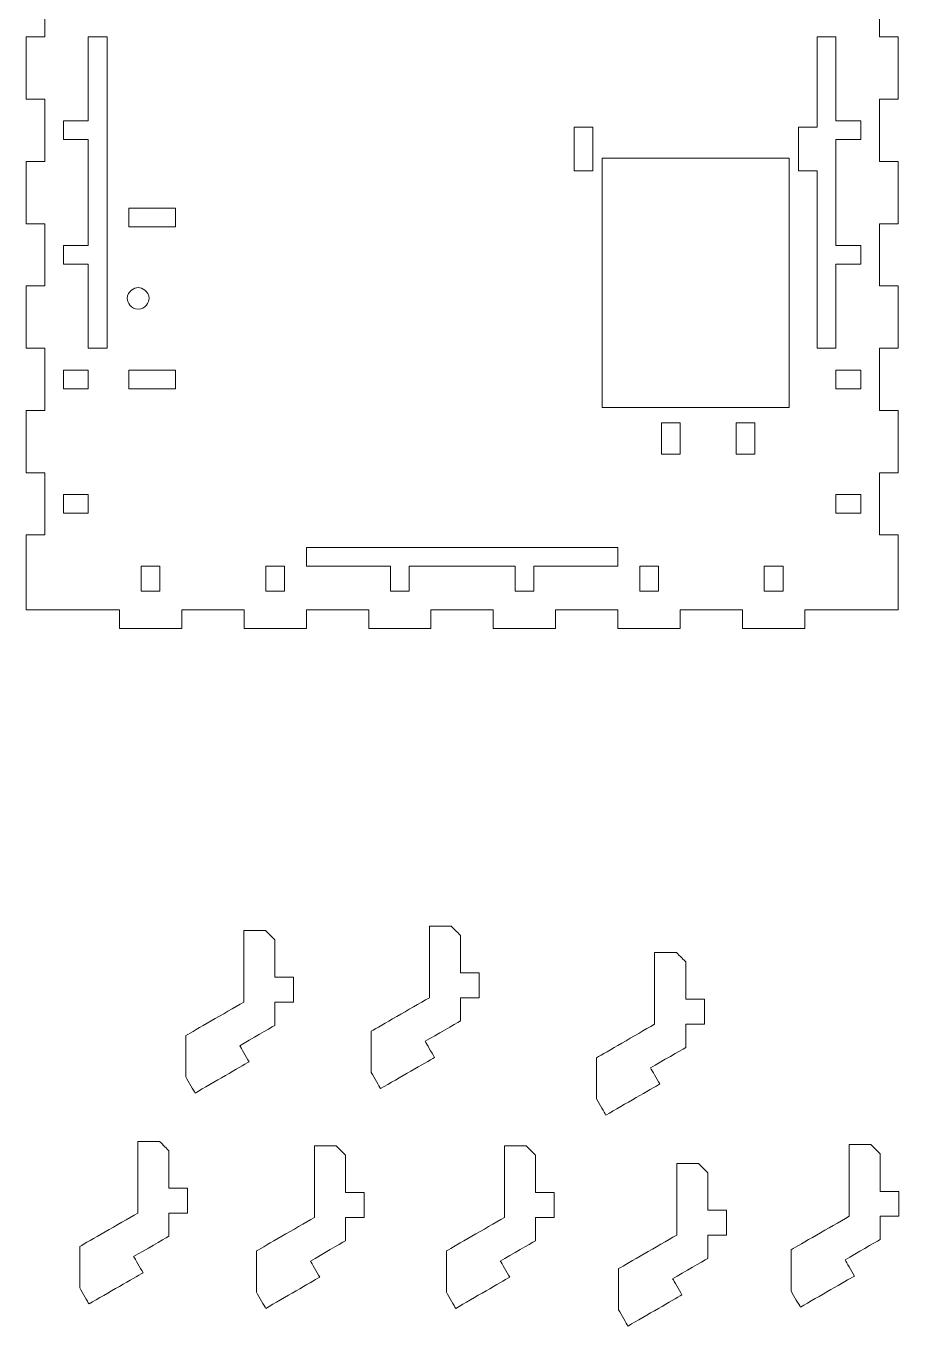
# Model space of a CAD drawing. Header units: millimetres. Extents: x -5059 to 5976, y -2595 to 3315.
# Drawn here: x -2804.9 to -2524.7, y -570.9 to -153.3 of the extents above; entities that cross this region are included whole.
import ezdxf

# ---------------------------------------------------------------- set-up
doc = ezdxf.new("R2010")
doc.units = ezdxf.units.MM
doc.header["$MEASUREMENT"] = 0
doc.layers.add('Layer 1', color=7, linetype='Continuous')

msp = doc.modelspace()

# ---------------------------------------------------------------- linework, layer by layer
at = {"layer": 'Layer 1', "color": 18, "lineweight": 9}
for points in [[(-2798.9143, -156.7867), (-2798.9143, -150.12), (-2798.9143, -140.12), (-2798.9143, -136.7867)], [(-2530.9143, -136.7867), (-2530.9143, -143.4533), (-2530.9143, -153.4533), (-2530.9143, -156.7867)], [(-2804.9143, -156.7867), (-2802.9143, -156.7867), (-2799.9143, -156.7867), (-2798.9143, -156.7867)], [(-2804.9143, -176.7867), (-2804.9143, -170.12), (-2804.9143, -160.12), (-2804.9143, -156.7867)], [(-2778.9143, -156.7867), (-2780.9143, -156.7867), (-2783.9143, -156.7867), (-2784.9143, -156.7867)], [(-2784.9143, -183.7867), (-2784.9143, -174.7867), (-2784.9143, -161.2867), (-2784.9143, -156.7867)], [(-2778.9143, -256.7867), (-2778.9143, -223.4533), (-2778.9143, -173.4533), (-2778.9143, -156.7867)], [(-2544.9143, -156.7867), (-2546.9143, -156.7867), (-2549.9143, -156.7867), (-2550.9143, -156.7867)], [(-2550.9143, -185.7867), (-2550.9143, -176.12), (-2550.9143, -161.62), (-2550.9143, -156.7867)], [(-2544.9143, -183.7867), (-2544.9143, -174.7867), (-2544.9143, -161.2867), (-2544.9143, -156.7867)], [(-2530.9143, -156.7867), (-2528.9143, -156.7867), (-2525.9143, -156.7867), (-2524.9143, -156.7867)], [(-2524.9143, -156.7867), (-2524.9143, -163.4533), (-2524.9143, -173.4533), (-2524.9143, -176.7867)], [(-2798.9143, -176.7867), (-2800.9143, -176.7867), (-2803.9143, -176.7867), (-2804.9143, -176.7867)], [(-2798.9143, -196.7867), (-2798.9143, -190.12), (-2798.9143, -180.12), (-2798.9143, -176.7867)], [(-2524.9143, -176.7867), (-2526.9143, -176.7867), (-2529.9143, -176.7867), (-2530.9143, -176.7867)], [(-2530.9143, -176.7867), (-2530.9143, -183.4533), (-2530.9143, -193.4533), (-2530.9143, -196.7867)], [(-2784.9143, -183.7867), (-2787.581, -183.7867), (-2791.581, -183.7867), (-2792.9143, -183.7867)], [(-2792.9143, -183.7867), (-2792.9143, -185.7867), (-2792.9143, -188.7867), (-2792.9143, -189.7867)], [(-2622.9143, -185.7867), (-2624.9143, -185.7867), (-2627.9143, -185.7867), (-2628.9143, -185.7867)], [(-2628.9143, -185.7867), (-2628.9143, -190.4533), (-2628.9143, -197.4533), (-2628.9143, -199.7867)], [(-2622.9143, -199.7867), (-2622.9143, -195.12), (-2622.9143, -188.12), (-2622.9143, -185.7867)], [(-2550.9143, -185.7867), (-2552.9143, -185.7867), (-2555.9143, -185.7867), (-2556.9143, -185.7867)], [(-2556.9143, -185.7867), (-2556.9143, -190.4533), (-2556.9143, -197.4533), (-2556.9143, -199.7867)], [(-2536.9143, -183.7867), (-2539.581, -183.7867), (-2543.581, -183.7867), (-2544.9143, -183.7867)], [(-2536.9143, -189.7867), (-2536.9143, -187.7867), (-2536.9143, -184.7867), (-2536.9143, -183.7867)], [(-2792.9143, -189.7867), (-2790.2476, -189.7867), (-2786.2476, -189.7867), (-2784.9143, -189.7867)], [(-2784.9143, -189.7867), (-2784.9143, -201.12), (-2784.9143, -218.12), (-2784.9143, -223.7867)], [(-2544.9143, -189.7867), (-2542.2476, -189.7867), (-2538.2476, -189.7867), (-2536.9143, -189.7867)], [(-2544.9143, -189.7867), (-2544.9143, -201.12), (-2544.9143, -218.12), (-2544.9143, -223.7867)], [(-2619.9143, -195.7867), (-2619.9143, -222.4533), (-2619.9143, -262.4533), (-2619.9143, -275.7867)], [(-2559.9143, -195.7867), (-2579.9143, -195.7867), (-2609.9143, -195.7867), (-2619.9143, -195.7867)], [(-2559.9143, -275.7867), (-2559.9143, -249.12), (-2559.9143, -209.12), (-2559.9143, -195.7867)], [(-2804.9143, -196.7867), (-2802.9143, -196.7867), (-2799.9143, -196.7867), (-2798.9143, -196.7867)], [(-2804.9143, -216.7867), (-2804.9143, -210.12), (-2804.9143, -200.12), (-2804.9143, -196.7867)], [(-2628.9143, -199.7867), (-2626.9143, -199.7867), (-2623.9143, -199.7867), (-2622.9143, -199.7867)], [(-2556.9143, -199.7867), (-2554.9143, -199.7867), (-2551.9143, -199.7867), (-2550.9143, -199.7867)], [(-2550.9143, -199.7867), (-2550.9143, -218.7867), (-2550.9143, -247.2867), (-2550.9143, -256.7867)], [(-2530.9143, -196.7867), (-2528.9143, -196.7867), (-2525.9143, -196.7867), (-2524.9143, -196.7867)], [(-2524.9143, -196.7867), (-2524.9143, -203.4533), (-2524.9143, -213.4533), (-2524.9143, -216.7867)], [(-2756.9143, -211.7867), (-2761.9143, -211.7867), (-2769.4143, -211.7867), (-2771.9143, -211.7867)], [(-2771.9143, -211.7867), (-2771.9143, -213.7867), (-2771.9143, -216.7867), (-2771.9143, -217.7867)], [(-2756.9143, -217.7867), (-2756.9143, -215.7867), (-2756.9143, -212.7867), (-2756.9143, -211.7867)], [(-2798.9143, -216.7867), (-2800.9143, -216.7867), (-2803.9143, -216.7867), (-2804.9143, -216.7867)], [(-2798.9143, -236.7867), (-2798.9143, -230.12), (-2798.9143, -220.12), (-2798.9143, -216.7867)], [(-2524.9143, -216.7867), (-2526.9143, -216.7867), (-2529.9143, -216.7867), (-2530.9143, -216.7867)], [(-2530.9143, -216.7867), (-2530.9143, -223.4533), (-2530.9143, -233.4533), (-2530.9143, -236.7867)], [(-2771.9143, -217.7867), (-2766.9143, -217.7867), (-2759.4143, -217.7867), (-2756.9143, -217.7867)], [(-2784.9143, -223.7867), (-2787.581, -223.7867), (-2791.581, -223.7867), (-2792.9143, -223.7867)], [(-2792.9143, -223.7867), (-2792.9143, -225.7867), (-2792.9143, -228.7867), (-2792.9143, -229.7867)], [(-2536.9143, -223.7867), (-2539.581, -223.7867), (-2543.581, -223.7867), (-2544.9143, -223.7867)], [(-2536.9143, -229.7867), (-2536.9143, -227.7867), (-2536.9143, -224.7867), (-2536.9143, -223.7867)], [(-2792.9143, -229.7867), (-2790.2476, -229.7867), (-2786.2476, -229.7867), (-2784.9143, -229.7867)], [(-2784.9143, -256.7867), (-2784.9143, -247.7867), (-2784.9143, -234.2867), (-2784.9143, -229.7867)], [(-2544.9143, -229.7867), (-2542.2476, -229.7867), (-2538.2476, -229.7867), (-2536.9143, -229.7867)], [(-2544.9143, -229.7867), (-2544.9143, -238.7867), (-2544.9143, -252.2867), (-2544.9143, -256.7867)], [(-2804.9143, -236.7867), (-2802.9143, -236.7867), (-2799.9143, -236.7867), (-2798.9143, -236.7867)], [(-2804.9143, -256.7867), (-2804.9143, -250.12), (-2804.9143, -240.12), (-2804.9143, -236.7867)], [(-2530.9143, -236.7867), (-2528.9143, -236.7867), (-2525.9143, -236.7867), (-2524.9143, -236.7867)], [(-2524.9143, -236.7867), (-2524.9143, -243.4533), (-2524.9143, -253.4533), (-2524.9143, -256.7867)], [(-2798.9143, -256.7867), (-2800.9143, -256.7867), (-2803.9143, -256.7867), (-2804.9143, -256.7867)], [(-2798.9143, -276.7867), (-2798.9143, -270.12), (-2798.9143, -260.12), (-2798.9143, -256.7867)], [(-2784.9143, -256.7867), (-2782.9143, -256.7867), (-2779.9143, -256.7867), (-2778.9143, -256.7867)], [(-2550.9143, -256.7867), (-2548.9143, -256.7867), (-2545.9143, -256.7867), (-2544.9143, -256.7867)], [(-2524.9143, -256.7867), (-2526.9143, -256.7867), (-2529.9143, -256.7867), (-2530.9143, -256.7867)], [(-2530.9143, -256.7867), (-2530.9143, -263.4533), (-2530.9143, -273.4533), (-2530.9143, -276.7867)], [(-2784.9143, -263.7867), (-2787.581, -263.7867), (-2791.581, -263.7867), (-2792.9143, -263.7867)], [(-2792.9143, -263.7867), (-2792.9143, -265.7867), (-2792.9143, -268.7867), (-2792.9143, -269.7867)], [(-2784.9143, -269.7867), (-2784.9143, -267.7867), (-2784.9143, -264.7867), (-2784.9143, -263.7867)], [(-2756.9143, -263.7867), (-2761.9143, -263.7867), (-2769.4143, -263.7867), (-2771.9143, -263.7867)], [(-2771.9143, -263.7867), (-2771.9143, -265.7867), (-2771.9143, -268.7867), (-2771.9143, -269.7867)], [(-2756.9143, -269.7867), (-2756.9143, -267.7867), (-2756.9143, -264.7867), (-2756.9143, -263.7867)], [(-2536.9143, -263.7867), (-2539.581, -263.7867), (-2543.581, -263.7867), (-2544.9143, -263.7867)], [(-2544.9143, -263.7867), (-2544.9143, -265.7867), (-2544.9143, -268.7867), (-2544.9143, -269.7867)], [(-2536.9143, -269.7867), (-2536.9143, -267.7867), (-2536.9143, -264.7867), (-2536.9143, -263.7867)], [(-2792.9143, -269.7867), (-2790.2476, -269.7867), (-2786.2476, -269.7867), (-2784.9143, -269.7867)], [(-2771.9143, -269.7867), (-2766.9143, -269.7867), (-2759.4143, -269.7867), (-2756.9143, -269.7867)], [(-2544.9143, -269.7867), (-2542.2476, -269.7867), (-2538.2476, -269.7867), (-2536.9143, -269.7867)], [(-2804.9143, -276.7867), (-2802.9143, -276.7867), (-2799.9143, -276.7867), (-2798.9143, -276.7867)], [(-2804.9143, -296.7867), (-2804.9143, -290.12), (-2804.9143, -280.12), (-2804.9143, -276.7867)], [(-2619.9143, -275.7867), (-2599.9143, -275.7867), (-2569.9143, -275.7867), (-2559.9143, -275.7867)], [(-2530.9143, -276.7867), (-2528.9143, -276.7867), (-2525.9143, -276.7867), (-2524.9143, -276.7867)], [(-2524.9143, -276.7867), (-2524.9143, -283.4533), (-2524.9143, -293.4533), (-2524.9143, -296.7867)], [(-2594.9143, -280.7867), (-2596.9143, -280.7867), (-2599.9143, -280.7867), (-2600.9143, -280.7867)], [(-2600.9143, -280.7867), (-2600.9143, -284.12), (-2600.9143, -289.12), (-2600.9143, -290.7867)], [(-2594.9143, -290.7867), (-2594.9143, -287.4533), (-2594.9143, -282.4533), (-2594.9143, -280.7867)], [(-2576.9143, -280.7867), (-2576.9143, -284.12), (-2576.9143, -289.12), (-2576.9143, -290.7867)], [(-2570.9143, -280.7867), (-2572.9143, -280.7867), (-2575.9143, -280.7867), (-2576.9143, -280.7867)], [(-2570.9143, -290.7867), (-2570.9143, -287.4533), (-2570.9143, -282.4533), (-2570.9143, -280.7867)], [(-2600.9143, -290.7867), (-2598.9143, -290.7867), (-2595.9143, -290.7867), (-2594.9143, -290.7867)], [(-2576.9143, -290.7867), (-2574.9143, -290.7867), (-2571.9143, -290.7867), (-2570.9143, -290.7867)], [(-2798.9143, -296.7867), (-2800.9143, -296.7867), (-2803.9143, -296.7867), (-2804.9143, -296.7867)], [(-2798.9143, -316.7867), (-2798.9143, -310.12), (-2798.9143, -300.12), (-2798.9143, -296.7867)], [(-2524.9143, -296.7867), (-2526.9143, -296.7867), (-2529.9143, -296.7867), (-2530.9143, -296.7867)], [(-2530.9143, -296.7867), (-2530.9143, -303.4533), (-2530.9143, -313.4533), (-2530.9143, -316.7867)], [(-2784.9143, -303.7867), (-2787.581, -303.7867), (-2791.581, -303.7867), (-2792.9143, -303.7867)], [(-2792.9143, -303.7867), (-2792.9143, -305.7867), (-2792.9143, -308.7867), (-2792.9143, -309.7867)], [(-2784.9143, -309.7867), (-2784.9143, -307.7867), (-2784.9143, -304.7867), (-2784.9143, -303.7867)], [(-2536.9143, -303.7867), (-2539.581, -303.7867), (-2543.581, -303.7867), (-2544.9143, -303.7867)], [(-2544.9143, -303.7867), (-2544.9143, -305.7867), (-2544.9143, -308.7867), (-2544.9143, -309.7867)], [(-2536.9143, -309.7867), (-2536.9143, -307.7867), (-2536.9143, -304.7867), (-2536.9143, -303.7867)], [(-2792.9143, -309.7867), (-2790.2476, -309.7867), (-2786.2476, -309.7867), (-2784.9143, -309.7867)], [(-2544.9143, -309.7867), (-2542.2476, -309.7867), (-2538.2476, -309.7867), (-2536.9143, -309.7867)], [(-2804.9143, -316.7867), (-2802.9143, -316.7867), (-2799.9143, -316.7867), (-2798.9143, -316.7867)], [(-2804.9143, -340.7867), (-2804.9143, -332.7867), (-2804.9143, -320.7867), (-2804.9143, -316.7867)], [(-2530.9143, -316.7867), (-2528.9143, -316.7867), (-2525.9143, -316.7867), (-2524.9143, -316.7867)], [(-2524.9143, -316.7867), (-2524.9143, -324.7867), (-2524.9143, -336.7867), (-2524.9143, -340.7867)], [(-2614.9143, -320.7867), (-2648.2476, -320.7867), (-2698.2476, -320.7867), (-2714.9143, -320.7867)], [(-2714.9143, -320.7867), (-2714.9143, -322.7867), (-2714.9143, -325.7867), (-2714.9143, -326.7867)], [(-2614.9143, -326.7867), (-2614.9143, -324.7867), (-2614.9143, -321.7867), (-2614.9143, -320.7867)], [(-2761.9143, -326.7867), (-2763.9143, -326.7867), (-2766.9143, -326.7867), (-2767.9143, -326.7867)], [(-2767.9143, -326.7867), (-2767.9143, -329.4533), (-2767.9143, -333.4533), (-2767.9143, -334.7867)], [(-2761.9143, -334.7867), (-2761.9143, -332.12), (-2761.9143, -328.12), (-2761.9143, -326.7867)], [(-2721.9143, -326.7867), (-2723.9143, -326.7867), (-2726.9143, -326.7867), (-2727.9143, -326.7867)], [(-2727.9143, -326.7867), (-2727.9143, -329.4533), (-2727.9143, -333.4533), (-2727.9143, -334.7867)], [(-2721.9143, -334.7867), (-2721.9143, -332.12), (-2721.9143, -328.12), (-2721.9143, -326.7867)], [(-2714.9143, -326.7867), (-2705.9143, -326.7867), (-2692.4143, -326.7867), (-2687.9143, -326.7867)], [(-2687.9143, -326.7867), (-2687.9143, -329.4533), (-2687.9143, -333.4533), (-2687.9143, -334.7867)], [(-2681.9143, -334.7867), (-2681.9143, -332.12), (-2681.9143, -328.12), (-2681.9143, -326.7867)], [(-2647.9143, -326.7867), (-2659.2476, -326.7867), (-2676.2476, -326.7867), (-2681.9143, -326.7867)], [(-2647.9143, -326.7867), (-2647.9143, -329.4533), (-2647.9143, -333.4533), (-2647.9143, -334.7867)], [(-2641.9143, -334.7867), (-2641.9143, -332.12), (-2641.9143, -328.12), (-2641.9143, -326.7867)], [(-2614.9143, -326.7867), (-2623.9143, -326.7867), (-2637.4143, -326.7867), (-2641.9143, -326.7867)], [(-2601.9143, -326.7867), (-2603.9143, -326.7867), (-2606.9143, -326.7867), (-2607.9143, -326.7867)], [(-2607.9143, -326.7867), (-2607.9143, -329.4533), (-2607.9143, -333.4533), (-2607.9143, -334.7867)], [(-2601.9143, -334.7867), (-2601.9143, -332.12), (-2601.9143, -328.12), (-2601.9143, -326.7867)], [(-2561.9143, -326.7867), (-2563.9143, -326.7867), (-2566.9143, -326.7867), (-2567.9143, -326.7867)], [(-2567.9143, -326.7867), (-2567.9143, -329.4533), (-2567.9143, -333.4533), (-2567.9143, -334.7867)], [(-2561.9143, -334.7867), (-2561.9143, -332.12), (-2561.9143, -328.12), (-2561.9143, -326.7867)], [(-2767.9143, -334.7867), (-2765.9143, -334.7867), (-2762.9143, -334.7867), (-2761.9143, -334.7867)], [(-2727.9143, -334.7867), (-2725.9143, -334.7867), (-2722.9143, -334.7867), (-2721.9143, -334.7867)], [(-2687.9143, -334.7867), (-2685.9143, -334.7867), (-2682.9143, -334.7867), (-2681.9143, -334.7867)], [(-2647.9143, -334.7867), (-2645.9143, -334.7867), (-2642.9143, -334.7867), (-2641.9143, -334.7867)], [(-2607.9143, -334.7867), (-2605.9143, -334.7867), (-2602.9143, -334.7867), (-2601.9143, -334.7867)], [(-2567.9143, -334.7867), (-2565.9143, -334.7867), (-2562.9143, -334.7867), (-2561.9143, -334.7867)], [(-2774.9143, -340.7867), (-2784.9143, -340.7867), (-2799.9143, -340.7867), (-2804.9143, -340.7867)], [(-2774.9143, -346.7867), (-2774.9143, -344.7867), (-2774.9143, -341.7867), (-2774.9143, -340.7867)], [(-2734.9143, -340.7867), (-2741.581, -340.7867), (-2751.581, -340.7867), (-2754.9143, -340.7867)], [(-2754.9143, -340.7867), (-2754.9143, -342.7867), (-2754.9143, -345.7867), (-2754.9143, -346.7867)], [(-2734.9143, -346.7867), (-2734.9143, -344.7867), (-2734.9143, -341.7867), (-2734.9143, -340.7867)], [(-2694.9143, -340.7867), (-2701.581, -340.7867), (-2711.581, -340.7867), (-2714.9143, -340.7867)], [(-2714.9143, -340.7867), (-2714.9143, -342.7867), (-2714.9143, -345.7867), (-2714.9143, -346.7867)], [(-2694.9143, -346.7867), (-2694.9143, -344.7867), (-2694.9143, -341.7867), (-2694.9143, -340.7867)], [(-2654.9143, -340.7867), (-2661.581, -340.7867), (-2671.581, -340.7867), (-2674.9143, -340.7867)], [(-2674.9143, -340.7867), (-2674.9143, -342.7867), (-2674.9143, -345.7867), (-2674.9143, -346.7867)], [(-2654.9143, -346.7867), (-2654.9143, -344.7867), (-2654.9143, -341.7867), (-2654.9143, -340.7867)], [(-2614.9143, -340.7867), (-2621.581, -340.7867), (-2631.581, -340.7867), (-2634.9143, -340.7867)], [(-2634.9143, -340.7867), (-2634.9143, -342.7867), (-2634.9143, -345.7867), (-2634.9143, -346.7867)], [(-2614.9143, -346.7867), (-2614.9143, -344.7867), (-2614.9143, -341.7867), (-2614.9143, -340.7867)], [(-2574.9143, -340.7867), (-2581.581, -340.7867), (-2591.581, -340.7867), (-2594.9143, -340.7867)], [(-2594.9143, -340.7867), (-2594.9143, -342.7867), (-2594.9143, -345.7867), (-2594.9143, -346.7867)], [(-2574.9143, -346.7867), (-2574.9143, -344.7867), (-2574.9143, -341.7867), (-2574.9143, -340.7867)], [(-2524.9143, -340.7867), (-2534.9143, -340.7867), (-2549.9143, -340.7867), (-2554.9143, -340.7867)], [(-2554.9143, -340.7867), (-2554.9143, -342.7867), (-2554.9143, -345.7867), (-2554.9143, -346.7867)], [(-2754.9143, -346.7867), (-2761.581, -346.7867), (-2771.581, -346.7867), (-2774.9143, -346.7867)], [(-2714.9143, -346.7867), (-2721.581, -346.7867), (-2731.581, -346.7867), (-2734.9143, -346.7867)], [(-2674.9143, -346.7867), (-2681.581, -346.7867), (-2691.581, -346.7867), (-2694.9143, -346.7867)], [(-2634.9143, -346.7867), (-2641.581, -346.7867), (-2651.581, -346.7867), (-2654.9143, -346.7867)], [(-2594.9143, -346.7867), (-2601.581, -346.7867), (-2611.581, -346.7867), (-2614.9143, -346.7867)], [(-2554.9143, -346.7867), (-2561.581, -346.7867), (-2571.581, -346.7867), (-2574.9143, -346.7867)], [(-2668.4447, -442.4205), (-2670.7781, -442.4205), (-2674.2781, -442.4205), (-2675.4447, -442.4205)], [(-2675.4447, -442.4205), (-2675.4447, -450.0872), (-2675.4447, -461.5872), (-2675.4447, -465.4205)], [(-2668.4447, -442.4205), (-2667.4447, -443.4205), (-2665.9447, -444.9205), (-2665.4447, -445.4205)], [(-2728.0059, -443.8387), (-2730.3393, -443.8387), (-2733.8393, -443.8387), (-2735.0059, -443.8387)], [(-2735.0059, -443.8387), (-2735.0059, -451.5053), (-2735.0059, -463.0053), (-2735.0059, -466.8387)], [(-2728.0059, -443.8387), (-2727.0059, -444.8387), (-2725.5059, -446.3387), (-2725.0059, -446.8387)], [(-2665.4447, -457.4205), (-2665.4447, -453.4205), (-2665.4447, -447.4205), (-2665.4447, -445.4205)], [(-2725.0059, -458.8387), (-2725.0059, -454.8387), (-2725.0059, -448.8387), (-2725.0059, -446.8387)], [(-2596.1204, -450.9293), (-2598.4537, -450.9293), (-2601.9537, -450.9293), (-2603.1204, -450.9293)], [(-2603.1204, -450.9293), (-2603.1204, -458.5959), (-2603.1204, -470.0959), (-2603.1204, -473.9293)], [(-2596.1204, -450.9293), (-2595.1204, -451.9293), (-2593.6204, -453.4293), (-2593.1204, -453.9293)], [(-2593.1204, -465.9293), (-2593.1204, -461.9293), (-2593.1204, -455.9293), (-2593.1204, -453.9293)], [(-2719.0059, -458.8387), (-2721.0059, -458.8387), (-2724.0059, -458.8387), (-2725.0059, -458.8387)], [(-2719.0059, -466.8387), (-2719.0059, -464.172), (-2719.0059, -460.172), (-2719.0059, -458.8387)], [(-2659.4447, -457.4205), (-2661.4447, -457.4205), (-2664.4447, -457.4205), (-2665.4447, -457.4205)], [(-2659.4447, -465.4205), (-2659.4447, -462.7539), (-2659.4447, -458.7539), (-2659.4447, -457.4205)], [(-2735.0059, -466.8387), (-2741.2196, -470.4261), (-2750.5401, -475.8073), (-2753.6469, -477.6011)], [(-2725.0059, -474.3028), (-2725.0059, -471.8147), (-2725.0059, -468.0827), (-2725.0059, -466.8387)], [(-2725.0059, -466.8387), (-2723.0059, -466.8387), (-2720.0059, -466.8387), (-2719.0059, -466.8387)], [(-2675.4447, -465.4205), (-2681.6584, -469.008), (-2690.9789, -474.3892), (-2694.0857, -476.1829)], [(-2665.4447, -472.8846), (-2665.4447, -470.3966), (-2665.4447, -466.6645), (-2665.4447, -465.4205)], [(-2665.4447, -465.4205), (-2663.4447, -465.4205), (-2660.4447, -465.4205), (-2659.4447, -465.4205)], [(-2587.1204, -465.9293), (-2589.1204, -465.9293), (-2592.1204, -465.9293), (-2593.1204, -465.9293)], [(-2587.1204, -473.9293), (-2587.1204, -471.2626), (-2587.1204, -467.2626), (-2587.1204, -465.9293)], [(-2736.3264, -480.8387), (-2732.5529, -478.66), (-2726.8927, -475.3921), (-2725.0059, -474.3028)], [(-2676.7652, -479.4205), (-2672.9917, -477.2419), (-2667.3315, -473.9739), (-2665.4447, -472.8846)], [(-2603.1204, -473.9293), (-2609.3341, -477.5167), (-2618.6546, -482.8979), (-2621.7614, -484.6917)], [(-2593.1204, -481.3934), (-2593.1204, -478.9053), (-2593.1204, -475.1733), (-2593.1204, -473.9293)], [(-2593.1204, -473.9293), (-2591.1204, -473.9293), (-2588.1204, -473.9293), (-2587.1204, -473.9293)], [(-2753.6469, -477.6011), (-2753.6469, -482.0136), (-2753.6469, -488.6324), (-2753.6469, -490.8387)], [(-2694.0857, -476.1829), (-2694.0857, -480.5955), (-2694.0857, -487.2143), (-2694.0857, -489.4205)], [(-2673.7652, -484.6167), (-2674.7652, -482.8846), (-2676.2652, -480.2866), (-2676.7652, -479.4205)], [(-2733.3264, -486.0348), (-2734.3264, -484.3028), (-2735.8264, -481.7047), (-2736.3264, -480.8387)], [(-2604.4409, -487.9293), (-2600.6674, -485.7506), (-2595.0072, -482.4827), (-2593.1204, -481.3934)], [(-2750.6469, -496.0348), (-2744.8734, -492.7015), (-2736.2132, -487.7015), (-2733.3264, -486.0348)], [(-2691.0857, -494.6167), (-2685.3122, -491.2834), (-2676.652, -486.2834), (-2673.7652, -484.6167)], [(-2621.7614, -484.6917), (-2621.7614, -489.1042), (-2621.7614, -495.723), (-2621.7614, -497.9293)], [(-2601.4409, -493.1254), (-2602.4409, -491.3934), (-2603.9409, -488.7953), (-2604.4409, -487.9293)], [(-2753.6469, -490.8387), (-2752.6469, -492.5707), (-2751.1469, -495.1688), (-2750.6469, -496.0348)], [(-2694.0857, -489.4205), (-2693.0857, -491.1526), (-2691.5857, -493.7507), (-2691.0857, -494.6167)], [(-2618.7614, -503.1254), (-2612.9879, -499.7921), (-2604.3277, -494.7921), (-2601.4409, -493.1254)], [(-2621.7614, -497.9293), (-2620.7614, -499.6613), (-2619.2614, -502.2594), (-2618.7614, -503.1254)], [(-2762.0409, -511.584), (-2764.3742, -511.584), (-2767.8742, -511.584), (-2769.0409, -511.584)], [(-2769.0409, -511.584), (-2769.0409, -519.2507), (-2769.0409, -530.7507), (-2769.0409, -534.584)], [(-2762.0409, -511.584), (-2761.0409, -512.584), (-2759.5409, -514.084), (-2759.0409, -514.584)], [(-2705.3159, -513.0021), (-2707.6493, -513.0021), (-2711.1493, -513.0021), (-2712.3159, -513.0021)], [(-2712.3159, -513.0021), (-2712.3159, -520.6688), (-2712.3159, -532.1688), (-2712.3159, -536.0021)], [(-2705.3159, -513.0021), (-2704.3159, -514.0021), (-2702.8159, -515.5021), (-2702.3159, -516.0021)], [(-2644.3366, -513.0021), (-2646.67, -513.0021), (-2650.17, -513.0021), (-2651.3366, -513.0021)], [(-2651.3366, -513.0021), (-2651.3366, -520.6688), (-2651.3366, -532.1688), (-2651.3366, -536.0021)], [(-2644.3366, -513.0021), (-2643.3366, -514.0021), (-2641.8366, -515.5021), (-2641.3366, -516.0021)], [(-2533.6832, -512.6179), (-2536.0166, -512.6179), (-2539.5166, -512.6179), (-2540.6832, -512.6179)], [(-2540.6832, -512.6179), (-2540.6832, -520.2846), (-2540.6832, -531.7846), (-2540.6832, -535.6179)], [(-2533.6832, -512.6179), (-2532.6832, -513.6179), (-2531.1832, -515.1179), (-2530.6832, -515.6179)], [(-2759.0409, -526.584), (-2759.0409, -522.584), (-2759.0409, -516.584), (-2759.0409, -514.584)], [(-2702.3159, -528.0021), (-2702.3159, -524.0021), (-2702.3159, -518.0021), (-2702.3159, -516.0021)], [(-2641.3366, -528.0021), (-2641.3366, -524.0021), (-2641.3366, -518.0021), (-2641.3366, -516.0021)], [(-2530.6832, -527.6179), (-2530.6832, -523.6179), (-2530.6832, -517.6179), (-2530.6832, -515.6179)], [(-2589.0298, -518.6746), (-2591.3631, -518.6746), (-2594.8631, -518.6746), (-2596.0298, -518.6746)], [(-2596.0298, -518.6746), (-2596.0298, -526.3413), (-2596.0298, -537.8413), (-2596.0298, -541.6746)], [(-2589.0298, -518.6746), (-2588.0298, -519.6746), (-2586.5298, -521.1746), (-2586.0298, -521.6746)], [(-2586.0298, -533.6746), (-2586.0298, -529.6746), (-2586.0298, -523.6746), (-2586.0298, -521.6746)], [(-2753.0409, -526.584), (-2755.0409, -526.584), (-2758.0409, -526.584), (-2759.0409, -526.584)], [(-2753.0409, -534.584), (-2753.0409, -531.9173), (-2753.0409, -527.9173), (-2753.0409, -526.584)], [(-2696.3159, -528.0021), (-2698.3159, -528.0021), (-2701.3159, -528.0021), (-2702.3159, -528.0021)], [(-2696.3159, -536.0021), (-2696.3159, -533.3355), (-2696.3159, -529.3355), (-2696.3159, -528.0021)], [(-2635.3366, -528.0021), (-2637.3366, -528.0021), (-2640.3366, -528.0021), (-2641.3366, -528.0021)], [(-2635.3366, -536.0021), (-2635.3366, -533.3355), (-2635.3366, -529.3355), (-2635.3366, -528.0021)], [(-2524.6832, -527.6179), (-2526.6832, -527.6179), (-2529.6832, -527.6179), (-2530.6832, -527.6179)], [(-2524.6832, -535.6179), (-2524.6832, -532.9512), (-2524.6832, -528.9512), (-2524.6832, -527.6179)], [(-2580.0298, -533.6746), (-2582.0298, -533.6746), (-2585.0298, -533.6746), (-2586.0298, -533.6746)], [(-2580.0298, -541.6746), (-2580.0298, -539.008), (-2580.0298, -535.008), (-2580.0298, -533.6746)], [(-2769.0409, -534.584), (-2775.2546, -538.1715), (-2784.5751, -543.5527), (-2787.6819, -545.3464)], [(-2759.0409, -542.0481), (-2759.0409, -539.5601), (-2759.0409, -535.828), (-2759.0409, -534.584)], [(-2759.0409, -534.584), (-2757.0409, -534.584), (-2754.0409, -534.584), (-2753.0409, -534.584)], [(-2712.3159, -536.0021), (-2718.5296, -539.5896), (-2727.8501, -544.9708), (-2730.957, -546.7645)], [(-2702.3159, -543.4662), (-2702.3159, -540.9782), (-2702.3159, -537.2461), (-2702.3159, -536.0021)], [(-2702.3159, -536.0021), (-2700.3159, -536.0021), (-2697.3159, -536.0021), (-2696.3159, -536.0021)], [(-2651.3366, -536.0021), (-2657.5503, -539.5896), (-2666.8708, -544.9708), (-2669.9776, -546.7645)], [(-2641.3366, -543.4662), (-2641.3366, -540.9782), (-2641.3366, -537.2461), (-2641.3366, -536.0021)], [(-2641.3366, -536.0021), (-2639.3366, -536.0021), (-2636.3366, -536.0021), (-2635.3366, -536.0021)], [(-2540.6832, -535.6179), (-2546.8969, -539.2054), (-2556.2174, -544.5866), (-2559.3242, -546.3803)], [(-2530.6832, -543.082), (-2530.6832, -540.594), (-2530.6832, -536.8619), (-2530.6832, -535.6179)], [(-2530.6832, -535.6179), (-2528.6832, -535.6179), (-2525.6832, -535.6179), (-2524.6832, -535.6179)], [(-2770.3614, -548.584), (-2766.5879, -546.4054), (-2760.9276, -543.1374), (-2759.0409, -542.0481)], [(-2596.0298, -541.6746), (-2602.2435, -545.2621), (-2611.564, -550.6433), (-2614.6708, -552.437)], [(-2586.0298, -549.1387), (-2586.0298, -546.6507), (-2586.0298, -542.9186), (-2586.0298, -541.6746)], [(-2586.0298, -541.6746), (-2584.0298, -541.6746), (-2581.0298, -541.6746), (-2580.0298, -541.6746)], [(-2787.6819, -545.3464), (-2787.6819, -549.7589), (-2787.6819, -556.3777), (-2787.6819, -558.584)], [(-2730.957, -546.7645), (-2730.957, -551.1771), (-2730.957, -557.7959), (-2730.957, -560.0021)], [(-2713.6365, -550.0021), (-2709.863, -547.8235), (-2704.2027, -544.5555), (-2702.3159, -543.4662)], [(-2669.9776, -546.7645), (-2669.9776, -551.1771), (-2669.9776, -557.7959), (-2669.9776, -560.0021)], [(-2652.6571, -550.0021), (-2648.8836, -547.8235), (-2643.2234, -544.5555), (-2641.3366, -543.4662)], [(-2559.3242, -546.3803), (-2559.3242, -550.7928), (-2559.3242, -557.4116), (-2559.3242, -559.6179)], [(-2542.0037, -549.6179), (-2538.2302, -547.4393), (-2532.57, -544.1713), (-2530.6832, -543.082)], [(-2767.3614, -553.7802), (-2768.3614, -552.0481), (-2769.8614, -549.45), (-2770.3614, -548.584)], [(-2710.6365, -555.1983), (-2711.6365, -553.4662), (-2713.1365, -550.8682), (-2713.6365, -550.0021)], [(-2649.6571, -555.1983), (-2650.6571, -553.4662), (-2652.1571, -550.8682), (-2652.6571, -550.0021)], [(-2597.3503, -555.6746), (-2593.5768, -553.496), (-2587.9165, -550.228), (-2586.0298, -549.1387)], [(-2539.0037, -554.814), (-2540.0037, -553.082), (-2541.5037, -550.4839), (-2542.0037, -549.6179)], [(-2784.6819, -563.7802), (-2778.9084, -560.4468), (-2770.2482, -555.4468), (-2767.3614, -553.7802)], [(-2727.957, -565.1983), (-2722.1835, -561.8649), (-2713.5232, -556.8649), (-2710.6365, -555.1983)], [(-2666.9776, -565.1983), (-2661.2041, -561.8649), (-2652.5439, -556.8649), (-2649.6571, -555.1983)], [(-2614.6708, -552.437), (-2614.6708, -556.8496), (-2614.6708, -563.4684), (-2614.6708, -565.6746)], [(-2556.3242, -564.814), (-2550.5507, -561.4807), (-2541.8905, -556.4807), (-2539.0037, -554.814)], [(-2787.6819, -558.584), (-2786.6819, -560.3161), (-2785.1819, -562.9141), (-2784.6819, -563.7802)], [(-2594.3503, -560.8708), (-2595.3503, -559.1387), (-2596.8503, -556.5406), (-2597.3503, -555.6746)], [(-2730.957, -560.0021), (-2729.957, -561.7342), (-2728.457, -564.3323), (-2727.957, -565.1983)], [(-2669.9776, -560.0021), (-2668.9776, -561.7342), (-2667.4776, -564.3323), (-2666.9776, -565.1983)], [(-2611.6708, -570.8708), (-2605.8973, -567.5374), (-2597.2371, -562.5374), (-2594.3503, -560.8708)], [(-2559.3242, -559.6179), (-2558.3242, -561.3499), (-2556.8242, -563.948), (-2556.3242, -564.814)], [(-2614.6708, -565.6746), (-2613.6708, -567.4067), (-2612.1708, -570.0048), (-2611.6708, -570.8708)]]:
    msp.add_open_spline(points, degree=3, dxfattribs=at)
for points in [[(-2768.9143, -244.2867), (-2771.2476, -244.2867), (-2772.4143, -241.9533), (-2772.4143, -240.7867), (-2772.4143, -240.7867), (-2772.4143, -238.4533), (-2770.081, -237.2867), (-2768.9143, -237.2867)], [(-2768.9143, -244.2867), (-2766.581, -244.2867), (-2765.4143, -241.9533), (-2765.4143, -240.7867), (-2765.4143, -240.7867), (-2765.4143, -238.4533), (-2767.7476, -237.2867), (-2768.9143, -237.2867)]]:
    msp.add_open_spline(points, degree=3, knots=[0, 0, 0, 0, 0.33333333, 0.33333333, 0.33333333, 0.33333333, 1, 1, 1, 1], dxfattribs=at)

doc.saveas('drawing.dxf')
